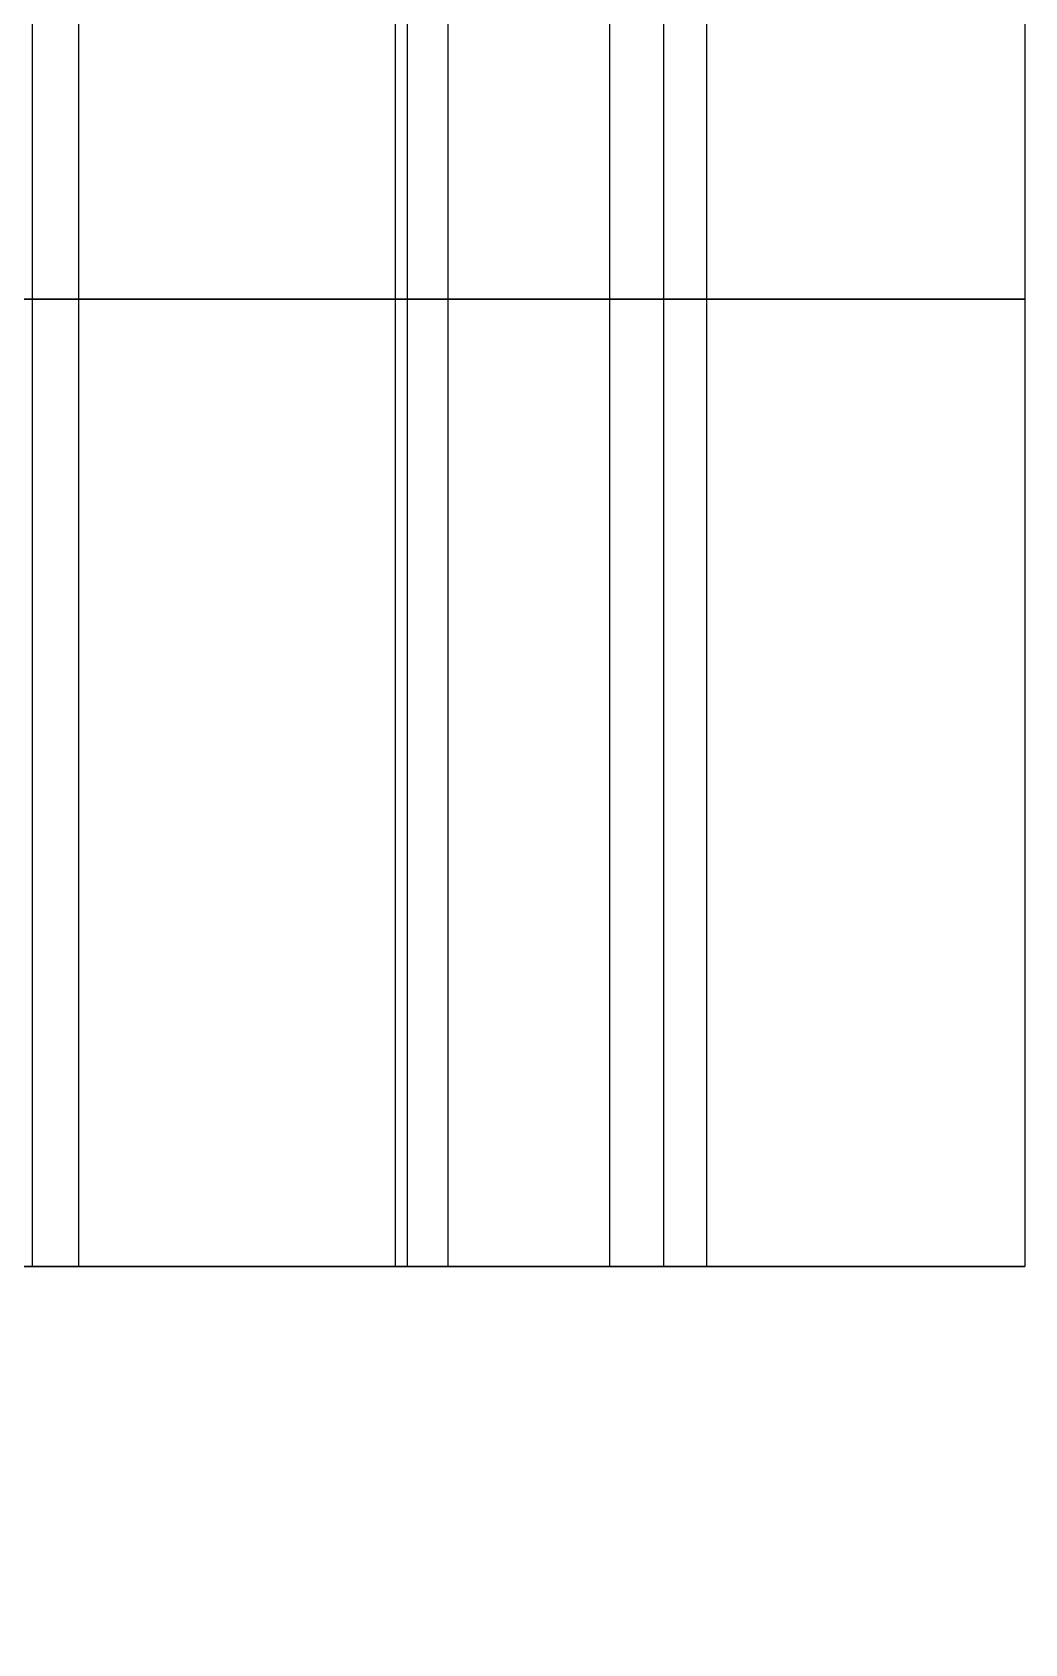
# Model space of a CAD drawing. Extents: x -60 to 60, y -153 to -30.
# Drawn here: x -10.464 to -7.384, y -91.171 to -86.172 of the extents above; entities that cross this region are included whole.
import ezdxf

# ---------------------------------------------------------------- set-up
doc = ezdxf.new("R2010")
doc.units = 0
doc.layers.add('Cut051006', color=7, linetype='CONTINUOUS')

msp = doc.modelspace()

# ---------------------------------------------------------------- linework, layer by layer
at = {"layer": 'Cut051006'}
for p, q in [((-10.4637, -84, 113.265), (-10.4637, -87, 113.265)), ((-10.4637, -84, 113.265), (-10.4637, -87, 113.265)), ((-10.4637, -84, 1.38483), (-10.4637, -87, 1.38483)), ((-10.4637, -84, 1.38483), (-10.4637, -87, 1.38483)), ((-10.3204, -84, 112.982), (-10.3204, -87, 112.982)), ((-10.3204, -84, 112.982), (-10.3204, -87, 112.982)), ((-10.3204, -84, 1.66783), (-10.3204, -87, 1.66783)), ((-10.3204, -84, 1.66783), (-10.3204, -87, 1.66783)), ((-9.33781, -84, 113.155), (-9.33781, -87, 113.155)), ((-9.33781, -84, 113.155), (-9.33781, -87, 113.155)), ((-9.33781, -84, 1.49457), (-9.33781, -87, 1.49457)), ((-9.33781, -84, 1.49457), (-9.33781, -87, 1.49457)), ((-9.2999, -84, 113.47), (-9.2999, -87, 113.47)), ((-9.2999, -84, 113.47), (-9.2999, -87, 113.47)), ((-9.2999, -84, 1.17962), (-9.2999, -87, 1.17962)), ((-9.2999, -84, 1.17962), (-9.2999, -87, 1.17962)), ((-9.17415, -84, 113.624), (-9.17415, -87, 113.624)), ((-9.17415, -84, 113.624), (-9.17415, -87, 113.624)), ((-9.17415, -84, 1.02564), (-9.17415, -87, 1.02564)), ((-9.17415, -84, 1.02564), (-9.17415, -87, 1.02564)), ((-8.67228, -84, 113.704), (-8.67228, -87, 113.704)), ((-8.67228, -84, 113.704), (-8.67228, -87, 113.704)), ((-8.67228, -84, 0.94615), (-8.67228, -87, 0.94615)), ((-8.67228, -84, 0.94615), (-8.67228, -87, 0.94615)), ((-8.50509, -84, 113.596), (-8.50509, -87, 113.596)), ((-8.50509, -84, 113.596), (-8.50509, -87, 113.596)), ((-8.50509, -84, 1.05373), (-8.50509, -87, 1.05373)), ((-8.50509, -84, 1.05373), (-8.50509, -87, 1.05373)), ((-8.37172, -84, 113.308), (-8.37172, -87, 113.308)), ((-8.37172, -84, 113.308), (-8.37172, -87, 113.308)), ((-8.37172, -84, 1.34156), (-8.37172, -87, 1.34156)), ((-8.37172, -84, 1.34156), (-8.37172, -87, 1.34156)), ((-7.38367, -84, 113.447), (-7.38367, -87, 113.447)), ((-7.38367, -84, 113.447), (-7.38367, -87, 113.447)), ((-7.38367, -84, 1.2027), (-7.38367, -87, 1.2027)), ((-7.38367, -84, 1.2027), (-7.38367, -87, 1.2027)), ((-10.4637, -87, 113.265), (-10.4637, -90, 113.265)), ((-10.4637, -87, 113.265), (-10.4637, -90, 113.265)), ((-10.4637, -87, 1.38483), (-10.4637, -90, 1.38483)), ((-10.4637, -87, 1.38483), (-10.4637, -90, 1.38483)), ((-10.3204, -87, 112.982), (-10.3204, -90, 112.982)), ((-10.3204, -87, 112.982), (-10.3204, -90, 112.982)), ((-10.3204, -87, 1.66783), (-10.3204, -90, 1.66783)), ((-10.3204, -87, 1.66783), (-10.3204, -90, 1.66783)), ((-9.33781, -87, 113.155), (-9.33781, -90, 113.155)), ((-9.33781, -87, 113.155), (-9.33781, -90, 113.155)), ((-9.33781, -87, 1.49457), (-9.33781, -90, 1.49457)), ((-9.33781, -87, 1.49457), (-9.33781, -90, 1.49457)), ((-9.2999, -87, 113.47), (-9.2999, -90, 113.47)), ((-9.2999, -87, 113.47), (-9.2999, -90, 113.47)), ((-9.2999, -87, 1.17962), (-9.2999, -90, 1.17962)), ((-9.2999, -87, 1.17962), (-9.2999, -90, 1.17962)), ((-9.17415, -87, 113.624), (-9.17415, -90, 113.624)), ((-9.17415, -87, 113.624), (-9.17415, -90, 113.624)), ((-9.17415, -87, 1.02564), (-9.17415, -90, 1.02564)), ((-9.17415, -87, 1.02564), (-9.17415, -90, 1.02564)), ((-8.67228, -87, 113.704), (-8.67228, -90, 113.704)), ((-8.67228, -87, 113.704), (-8.67228, -90, 113.704)), ((-8.67228, -87, 0.94615), (-8.67228, -90, 0.94615)), ((-8.67228, -87, 0.94615), (-8.67228, -90, 0.94615)), ((-8.50509, -87, 113.596), (-8.50509, -90, 113.596)), ((-8.50509, -87, 113.596), (-8.50509, -90, 113.596)), ((-8.50509, -87, 1.05373), (-8.50509, -90, 1.05373)), ((-8.50509, -87, 1.05373), (-8.50509, -90, 1.05373)), ((-8.37172, -87, 113.308), (-8.37172, -90, 113.308)), ((-8.37172, -87, 113.308), (-8.37172, -90, 113.308)), ((-8.37172, -87, 1.34156), (-8.37172, -90, 1.34156)), ((-8.37172, -87, 1.34156), (-8.37172, -90, 1.34156)), ((-7.38367, -87, 113.447), (-7.38367, -90, 113.447)), ((-7.38367, -87, 113.447), (-7.38367, -90, 113.447)), ((-7.38367, -87, 1.2027), (-7.38367, -90, 1.2027)), ((-7.38367, -87, 1.2027), (-7.38367, -90, 1.2027))]:
    msp.add_line(p, q, dxfattribs=at)
for centre in [(0, -90), (0, -90), (0, -93), (0, -93)]:
    msp.add_circle(centre, 60, dxfattribs=at)
for points, degree, knots in [([(-10.4637, -87, 113.265), (-10.4794, -87, 113.316), (-10.5299, -87, 113.348), (-10.5825, -87, 113.377), (-10.6346, -87, 113.367)], 2, [0, 0, 0, 0.724386, 0.724386, 1.44877, 1.44877, 1.44877]), ([(-10.6346, -87, 1.28316), (-10.5825, -87, 1.2727), (-10.5299, -87, 1.30163), (-10.4794, -87, 1.33403), (-10.4637, -87, 1.38483)], 2, [0, 0, 0, 0.724386, 0.724386, 1.44877, 1.44877, 1.44877]), ([(-10.4637, -87, 113.265), (-10.4794, -87, 113.316), (-10.5299, -87, 113.348), (-10.5825, -87, 113.377), (-10.6346, -87, 113.367)], 2, [0, 0, 0, 0.724386, 0.724386, 1.44877, 1.44877, 1.44877]), ([(-10.6346, -87, 1.28316), (-10.5825, -87, 1.2727), (-10.5299, -87, 1.30163), (-10.4794, -87, 1.33403), (-10.4637, -87, 1.38483)], 2, [0, 0, 0, 0.724386, 0.724386, 1.44877, 1.44877, 1.44877]), ([(-10.4637, -87, 113.265), (-10.4794, -87, 113.316), (-10.5299, -87, 113.348), (-10.5825, -87, 113.377), (-10.6346, -87, 113.367)], 2, [0, 0, 0, 0.724386, 0.724386, 1.44877, 1.44877, 1.44877]), ([(-10.6346, -87, 1.28316), (-10.5825, -87, 1.2727), (-10.5299, -87, 1.30163), (-10.4794, -87, 1.33403), (-10.4637, -87, 1.38483)], 2, [0, 0, 0, 0.724386, 0.724386, 1.44877, 1.44877, 1.44877]), ([(-10.4637, -87, 113.265), (-10.4794, -87, 113.316), (-10.5299, -87, 113.348), (-10.5825, -87, 113.377), (-10.6346, -87, 113.367)], 2, [0, 0, 0, 0.724386, 0.724386, 1.44877, 1.44877, 1.44877]), ([(-10.6346, -87, 1.28316), (-10.5825, -87, 1.2727), (-10.5299, -87, 1.30163), (-10.4794, -87, 1.33403), (-10.4637, -87, 1.38483)], 2, [0, 0, 0, 0.724386, 0.724386, 1.44877, 1.44877, 1.44877]), ([(-9.33781, -87, 113.155), (-9.36044, -87, 113.076), (-9.40567, -87, 112.988), (-9.4809, -87, 112.914), (-9.55518, -87, 112.839), (-9.66059, -87, 112.781), (-9.77496, -87, 112.761), (-9.88915, -87, 112.741), (-10.0081, -87, 112.759), (-10.1033, -87, 112.804), (-10.1995, -87, 112.848), (-10.2719, -87, 112.915), (-10.3204, -87, 112.982)], 3, [0, 0, 0, 0, 0.558599, 0.558599, 0.558599, 1.1172, 1.1172, 1.1172, 1.6758, 1.6758, 1.6758, 2.2344, 2.2344, 2.2344, 2.2344]), ([(-10.3204, -87, 1.66783), (-10.2719, -87, 1.73489), (-10.1995, -87, 1.8017), (-10.1033, -87, 1.84588), (-10.0081, -87, 1.89042), (-9.88915, -87, 1.90896), (-9.77496, -87, 1.88826), (-9.66059, -87, 1.86866), (-9.55518, -87, 1.81057), (-9.4809, -87, 1.73613), (-9.40567, -87, 1.66173), (-9.36044, -87, 1.57417), (-9.33781, -87, 1.49457)], 3, [0, 0, 0, 0, 0.558599, 0.558599, 0.558599, 1.1172, 1.1172, 1.1172, 1.6758, 1.6758, 1.6758, 2.2344, 2.2344, 2.2344, 2.2344]), ([(-9.33781, -87, 113.155), (-9.36044, -87, 113.076), (-9.40567, -87, 112.988), (-9.4809, -87, 112.914), (-9.55518, -87, 112.839), (-9.66059, -87, 112.781), (-9.77496, -87, 112.761), (-9.88915, -87, 112.741), (-10.0081, -87, 112.759), (-10.1033, -87, 112.804), (-10.1995, -87, 112.848), (-10.2719, -87, 112.915), (-10.3204, -87, 112.982)], 3, [0, 0, 0, 0, 0.558599, 0.558599, 0.558599, 1.1172, 1.1172, 1.1172, 1.6758, 1.6758, 1.6758, 2.2344, 2.2344, 2.2344, 2.2344]), ([(-10.3204, -87, 1.66783), (-10.2719, -87, 1.73489), (-10.1995, -87, 1.8017), (-10.1033, -87, 1.84588), (-10.0081, -87, 1.89042), (-9.88915, -87, 1.90896), (-9.77496, -87, 1.88826), (-9.66059, -87, 1.86866), (-9.55518, -87, 1.81057), (-9.4809, -87, 1.73613), (-9.40567, -87, 1.66173), (-9.36044, -87, 1.57417), (-9.33781, -87, 1.49457)], 3, [0, 0, 0, 0, 0.558599, 0.558599, 0.558599, 1.1172, 1.1172, 1.1172, 1.6758, 1.6758, 1.6758, 2.2344, 2.2344, 2.2344, 2.2344]), ([(-9.33781, -87, 113.155), (-9.36044, -87, 113.076), (-9.40567, -87, 112.988), (-9.4809, -87, 112.914), (-9.55518, -87, 112.839), (-9.66059, -87, 112.781), (-9.77496, -87, 112.761), (-9.88915, -87, 112.741), (-10.0081, -87, 112.759), (-10.1033, -87, 112.804), (-10.1995, -87, 112.848), (-10.2719, -87, 112.915), (-10.3204, -87, 112.982)], 3, [0, 0, 0, 0, 0.558599, 0.558599, 0.558599, 1.1172, 1.1172, 1.1172, 1.6758, 1.6758, 1.6758, 2.2344, 2.2344, 2.2344, 2.2344]), ([(-10.3204, -87, 1.66783), (-10.2719, -87, 1.73489), (-10.1995, -87, 1.8017), (-10.1033, -87, 1.84588), (-10.0081, -87, 1.89042), (-9.88915, -87, 1.90896), (-9.77496, -87, 1.88826), (-9.66059, -87, 1.86866), (-9.55518, -87, 1.81057), (-9.4809, -87, 1.73613), (-9.40567, -87, 1.66173), (-9.36044, -87, 1.57417), (-9.33781, -87, 1.49457)], 3, [0, 0, 0, 0, 0.558599, 0.558599, 0.558599, 1.1172, 1.1172, 1.1172, 1.6758, 1.6758, 1.6758, 2.2344, 2.2344, 2.2344, 2.2344]), ([(-9.33781, -87, 113.155), (-9.36044, -87, 113.076), (-9.40567, -87, 112.988), (-9.4809, -87, 112.914), (-9.55518, -87, 112.839), (-9.66059, -87, 112.781), (-9.77496, -87, 112.761), (-9.88915, -87, 112.741), (-10.0081, -87, 112.759), (-10.1033, -87, 112.804), (-10.1995, -87, 112.848), (-10.2719, -87, 112.915), (-10.3204, -87, 112.982)], 3, [0, 0, 0, 0, 0.558599, 0.558599, 0.558599, 1.1172, 1.1172, 1.1172, 1.6758, 1.6758, 1.6758, 2.2344, 2.2344, 2.2344, 2.2344]), ([(-10.3204, -87, 1.66783), (-10.2719, -87, 1.73489), (-10.1995, -87, 1.8017), (-10.1033, -87, 1.84588), (-10.0081, -87, 1.89042), (-9.88915, -87, 1.90896), (-9.77496, -87, 1.88826), (-9.66059, -87, 1.86866), (-9.55518, -87, 1.81057), (-9.4809, -87, 1.73613), (-9.40567, -87, 1.66173), (-9.36044, -87, 1.57417), (-9.33781, -87, 1.49457)], 3, [0, 0, 0, 0, 0.558599, 0.558599, 0.558599, 1.1172, 1.1172, 1.1172, 1.6758, 1.6758, 1.6758, 2.2344, 2.2344, 2.2344, 2.2344]), ([(-9.17415, -87, 113.624), (-9.22671, -87, 113.616), (-9.2662, -87, 113.571), (-9.30256, -87, 113.523), (-9.2999, -87, 113.47)], 2, [0, 0, 0, 0.724386, 0.724386, 1.44877, 1.44877, 1.44877]), ([(-9.2999, -87, 1.17962), (-9.30256, -87, 1.12652), (-9.2662, -87, 1.0788), (-9.22671, -87, 1.03364), (-9.17415, -87, 1.02564)], 2, [0, 0, 0, 0.724386, 0.724386, 1.44877, 1.44877, 1.44877]), ([(-9.17415, -87, 113.624), (-9.22671, -87, 113.616), (-9.2662, -87, 113.571), (-9.30256, -87, 113.523), (-9.2999, -87, 113.47)], 2, [0, 0, 0, 0.724386, 0.724386, 1.44877, 1.44877, 1.44877]), ([(-9.2999, -87, 1.17962), (-9.30256, -87, 1.12652), (-9.2662, -87, 1.0788), (-9.22671, -87, 1.03364), (-9.17415, -87, 1.02564)], 2, [0, 0, 0, 0.724386, 0.724386, 1.44877, 1.44877, 1.44877]), ([(-9.17415, -87, 113.624), (-9.22671, -87, 113.616), (-9.2662, -87, 113.571), (-9.30256, -87, 113.523), (-9.2999, -87, 113.47)], 2, [0, 0, 0, 0.724386, 0.724386, 1.44877, 1.44877, 1.44877]), ([(-9.2999, -87, 1.17962), (-9.30256, -87, 1.12652), (-9.2662, -87, 1.0788), (-9.22671, -87, 1.03364), (-9.17415, -87, 1.02564)], 2, [0, 0, 0, 0.724386, 0.724386, 1.44877, 1.44877, 1.44877]), ([(-9.17415, -87, 113.624), (-9.22671, -87, 113.616), (-9.2662, -87, 113.571), (-9.30256, -87, 113.523), (-9.2999, -87, 113.47)], 2, [0, 0, 0, 0.724386, 0.724386, 1.44877, 1.44877, 1.44877]), ([(-9.2999, -87, 1.17962), (-9.30256, -87, 1.12652), (-9.2662, -87, 1.0788), (-9.22671, -87, 1.03364), (-9.17415, -87, 1.02564)], 2, [0, 0, 0, 0.724386, 0.724386, 1.44877, 1.44877, 1.44877]), ([(-8.50509, -87, 113.596), (-8.51898, -87, 113.647), (-8.56831, -87, 113.681), (-8.61982, -87, 113.712), (-8.67228, -87, 113.704)], 2, [0, 0, 0, 0.724386, 0.724386, 1.44877, 1.44877, 1.44877]), ([(-8.67228, -87, 0.94615), (-8.61982, -87, 0.93752), (-8.56831, -87, 0.96827), (-8.51898, -87, 1.00241), (-8.50509, -87, 1.05373)], 2, [0, 0, 0, 0.724386, 0.724386, 1.44877, 1.44877, 1.44877]), ([(-8.50509, -87, 113.596), (-8.51898, -87, 113.647), (-8.56831, -87, 113.681), (-8.61982, -87, 113.712), (-8.67228, -87, 113.704)], 2, [0, 0, 0, 0.724386, 0.724386, 1.44877, 1.44877, 1.44877]), ([(-8.67228, -87, 0.94615), (-8.61982, -87, 0.93752), (-8.56831, -87, 0.96827), (-8.51898, -87, 1.00241), (-8.50509, -87, 1.05373)], 2, [0, 0, 0, 0.724386, 0.724386, 1.44877, 1.44877, 1.44877]), ([(-8.50509, -87, 113.596), (-8.51898, -87, 113.647), (-8.56831, -87, 113.681), (-8.61982, -87, 113.712), (-8.67228, -87, 113.704)], 2, [0, 0, 0, 0.724386, 0.724386, 1.44877, 1.44877, 1.44877]), ([(-8.67228, -87, 0.94615), (-8.61982, -87, 0.93752), (-8.56831, -87, 0.96827), (-8.51898, -87, 1.00241), (-8.50509, -87, 1.05373)], 2, [0, 0, 0, 0.724386, 0.724386, 1.44877, 1.44877, 1.44877]), ([(-8.50509, -87, 113.596), (-8.51898, -87, 113.647), (-8.56831, -87, 113.681), (-8.61982, -87, 113.712), (-8.67228, -87, 113.704)], 2, [0, 0, 0, 0.724386, 0.724386, 1.44877, 1.44877, 1.44877]), ([(-8.67228, -87, 0.94615), (-8.61982, -87, 0.93752), (-8.56831, -87, 0.96827), (-8.51898, -87, 1.00241), (-8.50509, -87, 1.05373)], 2, [0, 0, 0, 0.724386, 0.724386, 1.44877, 1.44877, 1.44877]), ([(-7.38367, -87, 113.447), (-7.40906, -87, 113.368), (-7.45732, -87, 113.282), (-7.53511, -87, 113.211), (-7.61194, -87, 113.139), (-7.71931, -87, 113.084), (-7.8343, -87, 113.069), (-7.94914, -87, 113.052), (-8.06734, -87, 113.075), (-8.16098, -87, 113.123), (-8.25553, -87, 113.17), (-8.3256, -87, 113.239), (-8.37172, -87, 113.308)], 3, [0, 0, 0, 0, 0.558599, 0.558599, 0.558599, 1.1172, 1.1172, 1.1172, 1.6758, 1.6758, 1.6758, 2.2344, 2.2344, 2.2344, 2.2344]), ([(-8.37172, -87, 1.34156), (-8.3256, -87, 1.41027), (-8.25553, -87, 1.47957), (-8.16098, -87, 1.52708), (-8.06734, -87, 1.57492), (-7.94914, -87, 1.59759), (-7.8343, -87, 1.58089), (-7.71931, -87, 1.56529), (-7.61194, -87, 1.51091), (-7.53511, -87, 1.43911), (-7.45732, -87, 1.36739), (-7.40906, -87, 1.28146), (-7.38367, -87, 1.2027)], 3, [0, 0, 0, 0, 0.558599, 0.558599, 0.558599, 1.1172, 1.1172, 1.1172, 1.6758, 1.6758, 1.6758, 2.2344, 2.2344, 2.2344, 2.2344]), ([(-7.38367, -87, 113.447), (-7.40906, -87, 113.368), (-7.45732, -87, 113.282), (-7.53511, -87, 113.211), (-7.61194, -87, 113.139), (-7.71931, -87, 113.084), (-7.8343, -87, 113.069), (-7.94914, -87, 113.052), (-8.06734, -87, 113.075), (-8.16098, -87, 113.123), (-8.25553, -87, 113.17), (-8.3256, -87, 113.239), (-8.37172, -87, 113.308)], 3, [0, 0, 0, 0, 0.558599, 0.558599, 0.558599, 1.1172, 1.1172, 1.1172, 1.6758, 1.6758, 1.6758, 2.2344, 2.2344, 2.2344, 2.2344]), ([(-8.37172, -87, 1.34156), (-8.3256, -87, 1.41027), (-8.25553, -87, 1.47957), (-8.16098, -87, 1.52708), (-8.06734, -87, 1.57492), (-7.94914, -87, 1.59759), (-7.8343, -87, 1.58089), (-7.71931, -87, 1.56529), (-7.61194, -87, 1.51091), (-7.53511, -87, 1.43911), (-7.45732, -87, 1.36739), (-7.40906, -87, 1.28146), (-7.38367, -87, 1.2027)], 3, [0, 0, 0, 0, 0.558599, 0.558599, 0.558599, 1.1172, 1.1172, 1.1172, 1.6758, 1.6758, 1.6758, 2.2344, 2.2344, 2.2344, 2.2344]), ([(-7.38367, -87, 113.447), (-7.40906, -87, 113.368), (-7.45732, -87, 113.282), (-7.53511, -87, 113.211), (-7.61194, -87, 113.139), (-7.71931, -87, 113.084), (-7.8343, -87, 113.069), (-7.94914, -87, 113.052), (-8.06734, -87, 113.075), (-8.16098, -87, 113.123), (-8.25553, -87, 113.17), (-8.3256, -87, 113.239), (-8.37172, -87, 113.308)], 3, [0, 0, 0, 0, 0.558599, 0.558599, 0.558599, 1.1172, 1.1172, 1.1172, 1.6758, 1.6758, 1.6758, 2.2344, 2.2344, 2.2344, 2.2344]), ([(-8.37172, -87, 1.34156), (-8.3256, -87, 1.41027), (-8.25553, -87, 1.47957), (-8.16098, -87, 1.52708), (-8.06734, -87, 1.57492), (-7.94914, -87, 1.59759), (-7.8343, -87, 1.58089), (-7.71931, -87, 1.56529), (-7.61194, -87, 1.51091), (-7.53511, -87, 1.43911), (-7.45732, -87, 1.36739), (-7.40906, -87, 1.28146), (-7.38367, -87, 1.2027)], 3, [0, 0, 0, 0, 0.558599, 0.558599, 0.558599, 1.1172, 1.1172, 1.1172, 1.6758, 1.6758, 1.6758, 2.2344, 2.2344, 2.2344, 2.2344]), ([(-7.38367, -87, 113.447), (-7.40906, -87, 113.368), (-7.45732, -87, 113.282), (-7.53511, -87, 113.211), (-7.61194, -87, 113.139), (-7.71931, -87, 113.084), (-7.8343, -87, 113.069), (-7.94914, -87, 113.052), (-8.06734, -87, 113.075), (-8.16098, -87, 113.123), (-8.25553, -87, 113.17), (-8.3256, -87, 113.239), (-8.37172, -87, 113.308)], 3, [0, 0, 0, 0, 0.558599, 0.558599, 0.558599, 1.1172, 1.1172, 1.1172, 1.6758, 1.6758, 1.6758, 2.2344, 2.2344, 2.2344, 2.2344]), ([(-8.37172, -87, 1.34156), (-8.3256, -87, 1.41027), (-8.25553, -87, 1.47957), (-8.16098, -87, 1.52708), (-8.06734, -87, 1.57492), (-7.94914, -87, 1.59759), (-7.8343, -87, 1.58089), (-7.71931, -87, 1.56529), (-7.61194, -87, 1.51091), (-7.53511, -87, 1.43911), (-7.45732, -87, 1.36739), (-7.40906, -87, 1.28146), (-7.38367, -87, 1.2027)], 3, [0, 0, 0, 0, 0.558599, 0.558599, 0.558599, 1.1172, 1.1172, 1.1172, 1.6758, 1.6758, 1.6758, 2.2344, 2.2344, 2.2344, 2.2344]), ([(-10.4637, -90, 113.265), (-10.4794, -90, 113.316), (-10.5299, -90, 113.348), (-10.5825, -90, 113.377), (-10.6346, -90, 113.367)], 2, [0, 0, 0, 0.724386, 0.724386, 1.44877, 1.44877, 1.44877]), ([(-10.6346, -90, 1.28316), (-10.5825, -90, 1.2727), (-10.5299, -90, 1.30163), (-10.4794, -90, 1.33403), (-10.4637, -90, 1.38483)], 2, [0, 0, 0, 0.724386, 0.724386, 1.44877, 1.44877, 1.44877]), ([(-10.4637, -90, 113.265), (-10.4794, -90, 113.316), (-10.5299, -90, 113.348), (-10.5825, -90, 113.377), (-10.6346, -90, 113.367)], 2, [0, 0, 0, 0.724386, 0.724386, 1.44877, 1.44877, 1.44877]), ([(-10.6346, -90, 1.28316), (-10.5825, -90, 1.2727), (-10.5299, -90, 1.30163), (-10.4794, -90, 1.33403), (-10.4637, -90, 1.38483)], 2, [0, 0, 0, 0.724386, 0.724386, 1.44877, 1.44877, 1.44877]), ([(-9.33781, -90, 113.155), (-9.36044, -90, 113.076), (-9.40567, -90, 112.988), (-9.4809, -90, 112.914), (-9.55518, -90, 112.839), (-9.66059, -90, 112.781), (-9.77496, -90, 112.761), (-9.88915, -90, 112.741), (-10.0081, -90, 112.759), (-10.1033, -90, 112.804), (-10.1995, -90, 112.848), (-10.2719, -90, 112.915), (-10.3204, -90, 112.982)], 3, [0, 0, 0, 0, 0.558599, 0.558599, 0.558599, 1.1172, 1.1172, 1.1172, 1.6758, 1.6758, 1.6758, 2.2344, 2.2344, 2.2344, 2.2344]), ([(-10.3204, -90, 1.66783), (-10.2719, -90, 1.73489), (-10.1995, -90, 1.8017), (-10.1033, -90, 1.84588), (-10.0081, -90, 1.89042), (-9.88915, -90, 1.90896), (-9.77496, -90, 1.88826), (-9.66059, -90, 1.86866), (-9.55518, -90, 1.81057), (-9.4809, -90, 1.73613), (-9.40567, -90, 1.66173), (-9.36044, -90, 1.57417), (-9.33781, -90, 1.49457)], 3, [0, 0, 0, 0, 0.558599, 0.558599, 0.558599, 1.1172, 1.1172, 1.1172, 1.6758, 1.6758, 1.6758, 2.2344, 2.2344, 2.2344, 2.2344]), ([(-9.33781, -90, 113.155), (-9.36044, -90, 113.076), (-9.40567, -90, 112.988), (-9.4809, -90, 112.914), (-9.55518, -90, 112.839), (-9.66059, -90, 112.781), (-9.77496, -90, 112.761), (-9.88915, -90, 112.741), (-10.0081, -90, 112.759), (-10.1033, -90, 112.804), (-10.1995, -90, 112.848), (-10.2719, -90, 112.915), (-10.3204, -90, 112.982)], 3, [0, 0, 0, 0, 0.558599, 0.558599, 0.558599, 1.1172, 1.1172, 1.1172, 1.6758, 1.6758, 1.6758, 2.2344, 2.2344, 2.2344, 2.2344]), ([(-10.3204, -90, 1.66783), (-10.2719, -90, 1.73489), (-10.1995, -90, 1.8017), (-10.1033, -90, 1.84588), (-10.0081, -90, 1.89042), (-9.88915, -90, 1.90896), (-9.77496, -90, 1.88826), (-9.66059, -90, 1.86866), (-9.55518, -90, 1.81057), (-9.4809, -90, 1.73613), (-9.40567, -90, 1.66173), (-9.36044, -90, 1.57417), (-9.33781, -90, 1.49457)], 3, [0, 0, 0, 0, 0.558599, 0.558599, 0.558599, 1.1172, 1.1172, 1.1172, 1.6758, 1.6758, 1.6758, 2.2344, 2.2344, 2.2344, 2.2344]), ([(-9.17415, -90, 113.624), (-9.22671, -90, 113.616), (-9.2662, -90, 113.571), (-9.30256, -90, 113.523), (-9.2999, -90, 113.47)], 2, [0, 0, 0, 0.724386, 0.724386, 1.44877, 1.44877, 1.44877]), ([(-9.2999, -90, 1.17962), (-9.30256, -90, 1.12652), (-9.2662, -90, 1.0788), (-9.22671, -90, 1.03364), (-9.17415, -90, 1.02564)], 2, [0, 0, 0, 0.724386, 0.724386, 1.44877, 1.44877, 1.44877]), ([(-9.17415, -90, 113.624), (-9.22671, -90, 113.616), (-9.2662, -90, 113.571), (-9.30256, -90, 113.523), (-9.2999, -90, 113.47)], 2, [0, 0, 0, 0.724386, 0.724386, 1.44877, 1.44877, 1.44877]), ([(-9.2999, -90, 1.17962), (-9.30256, -90, 1.12652), (-9.2662, -90, 1.0788), (-9.22671, -90, 1.03364), (-9.17415, -90, 1.02564)], 2, [0, 0, 0, 0.724386, 0.724386, 1.44877, 1.44877, 1.44877]), ([(-8.50509, -90, 113.596), (-8.51898, -90, 113.647), (-8.56831, -90, 113.681), (-8.61982, -90, 113.712), (-8.67228, -90, 113.704)], 2, [0, 0, 0, 0.724386, 0.724386, 1.44877, 1.44877, 1.44877]), ([(-8.67228, -90, 0.94615), (-8.61982, -90, 0.93752), (-8.56831, -90, 0.96827), (-8.51898, -90, 1.00241), (-8.50509, -90, 1.05373)], 2, [0, 0, 0, 0.724386, 0.724386, 1.44877, 1.44877, 1.44877]), ([(-8.50509, -90, 113.596), (-8.51898, -90, 113.647), (-8.56831, -90, 113.681), (-8.61982, -90, 113.712), (-8.67228, -90, 113.704)], 2, [0, 0, 0, 0.724386, 0.724386, 1.44877, 1.44877, 1.44877]), ([(-8.67228, -90, 0.94615), (-8.61982, -90, 0.93752), (-8.56831, -90, 0.96827), (-8.51898, -90, 1.00241), (-8.50509, -90, 1.05373)], 2, [0, 0, 0, 0.724386, 0.724386, 1.44877, 1.44877, 1.44877]), ([(-7.38367, -90, 113.447), (-7.40906, -90, 113.368), (-7.45732, -90, 113.282), (-7.53511, -90, 113.211), (-7.61194, -90, 113.139), (-7.71931, -90, 113.084), (-7.8343, -90, 113.069), (-7.94914, -90, 113.052), (-8.06734, -90, 113.075), (-8.16098, -90, 113.123), (-8.25553, -90, 113.17), (-8.3256, -90, 113.239), (-8.37172, -90, 113.308)], 3, [0, 0, 0, 0, 0.558599, 0.558599, 0.558599, 1.1172, 1.1172, 1.1172, 1.6758, 1.6758, 1.6758, 2.2344, 2.2344, 2.2344, 2.2344]), ([(-8.37172, -90, 1.34156), (-8.3256, -90, 1.41027), (-8.25553, -90, 1.47957), (-8.16098, -90, 1.52708), (-8.06734, -90, 1.57492), (-7.94914, -90, 1.59759), (-7.8343, -90, 1.58089), (-7.71931, -90, 1.56529), (-7.61194, -90, 1.51091), (-7.53511, -90, 1.43911), (-7.45732, -90, 1.36739), (-7.40906, -90, 1.28146), (-7.38367, -90, 1.2027)], 3, [0, 0, 0, 0, 0.558599, 0.558599, 0.558599, 1.1172, 1.1172, 1.1172, 1.6758, 1.6758, 1.6758, 2.2344, 2.2344, 2.2344, 2.2344]), ([(-7.38367, -90, 113.447), (-7.40906, -90, 113.368), (-7.45732, -90, 113.282), (-7.53511, -90, 113.211), (-7.61194, -90, 113.139), (-7.71931, -90, 113.084), (-7.8343, -90, 113.069), (-7.94914, -90, 113.052), (-8.06734, -90, 113.075), (-8.16098, -90, 113.123), (-8.25553, -90, 113.17), (-8.3256, -90, 113.239), (-8.37172, -90, 113.308)], 3, [0, 0, 0, 0, 0.558599, 0.558599, 0.558599, 1.1172, 1.1172, 1.1172, 1.6758, 1.6758, 1.6758, 2.2344, 2.2344, 2.2344, 2.2344]), ([(-8.37172, -90, 1.34156), (-8.3256, -90, 1.41027), (-8.25553, -90, 1.47957), (-8.16098, -90, 1.52708), (-8.06734, -90, 1.57492), (-7.94914, -90, 1.59759), (-7.8343, -90, 1.58089), (-7.71931, -90, 1.56529), (-7.61194, -90, 1.51091), (-7.53511, -90, 1.43911), (-7.45732, -90, 1.36739), (-7.40906, -90, 1.28146), (-7.38367, -90, 1.2027)], 3, [0, 0, 0, 0, 0.558599, 0.558599, 0.558599, 1.1172, 1.1172, 1.1172, 1.6758, 1.6758, 1.6758, 2.2344, 2.2344, 2.2344, 2.2344])]:
    msp.add_open_spline(points, degree=degree, knots=knots, dxfattribs=at)
for points, degree in [([(-10.3204, -87, 112.982), (-10.4146, -87, 113.112), (-10.4637, -87, 113.265)], 2), ([(-10.4637, -87, 1.38483), (-10.4146, -87, 1.53776), (-10.3204, -87, 1.66783)], 2), ([(-10.3204, -87, 112.982), (-10.4146, -87, 113.112), (-10.4637, -87, 113.265)], 2), ([(-10.4637, -87, 1.38483), (-10.4146, -87, 1.53776), (-10.3204, -87, 1.66783)], 2), ([(-10.3204, -87, 112.982), (-10.4146, -87, 113.112), (-10.4637, -87, 113.265)], 2), ([(-10.4637, -87, 1.38483), (-10.4146, -87, 1.53776), (-10.3204, -87, 1.66783)], 2), ([(-10.3204, -87, 112.982), (-10.4146, -87, 113.112), (-10.4637, -87, 113.265)], 2), ([(-10.4637, -87, 1.38483), (-10.4146, -87, 1.53776), (-10.3204, -87, 1.66783)], 2), ([(-9.2999, -87, 113.47), (-9.29374, -87, 113.31), (-9.33781, -87, 113.155)], 2), ([(-9.33781, -87, 1.49457), (-9.29374, -87, 1.34012), (-9.2999, -87, 1.17962)], 2), ([(-9.2999, -87, 113.47), (-9.29374, -87, 113.31), (-9.33781, -87, 113.155)], 2), ([(-9.33781, -87, 1.49457), (-9.29374, -87, 1.34012), (-9.2999, -87, 1.17962)], 2), ([(-9.2999, -87, 113.47), (-9.29374, -87, 113.31), (-9.33781, -87, 113.155)], 2), ([(-9.33781, -87, 1.49457), (-9.29374, -87, 1.34012), (-9.2999, -87, 1.17962)], 2), ([(-9.2999, -87, 113.47), (-9.29374, -87, 113.31), (-9.33781, -87, 113.155)], 2), ([(-9.33781, -87, 1.49457), (-9.29374, -87, 1.34012), (-9.2999, -87, 1.17962)], 2), ([(-8.67228, -87, 113.704), (-9.17415, -87, 113.624)], 1), ([(-9.17415, -87, 1.02564), (-8.67228, -87, 0.94615)], 1), ([(-8.67228, -87, 113.704), (-9.17415, -87, 113.624)], 1), ([(-9.17415, -87, 1.02564), (-8.67228, -87, 0.94615)], 1), ([(-8.67228, -87, 113.704), (-9.17415, -87, 113.624)], 1), ([(-9.17415, -87, 1.02564), (-8.67228, -87, 0.94615)], 1), ([(-8.67228, -87, 113.704), (-9.17415, -87, 113.624)], 1), ([(-9.17415, -87, 1.02564), (-8.67228, -87, 0.94615)], 1), ([(-8.37172, -87, 113.308), (-8.46136, -87, 113.441), (-8.50509, -87, 113.596)], 2), ([(-8.50509, -87, 1.05373), (-8.46136, -87, 1.20828), (-8.37172, -87, 1.34156)], 2), ([(-8.37172, -87, 113.308), (-8.46136, -87, 113.441), (-8.50509, -87, 113.596)], 2), ([(-8.50509, -87, 1.05373), (-8.46136, -87, 1.20828), (-8.37172, -87, 1.34156)], 2), ([(-8.37172, -87, 113.308), (-8.46136, -87, 113.441), (-8.50509, -87, 113.596)], 2), ([(-8.50509, -87, 1.05373), (-8.46136, -87, 1.20828), (-8.37172, -87, 1.34156)], 2), ([(-8.37172, -87, 113.308), (-8.46136, -87, 113.441), (-8.50509, -87, 113.596)], 2), ([(-8.50509, -87, 1.05373), (-8.46136, -87, 1.20828), (-8.37172, -87, 1.34156)], 2), ([(-10.3204, -90, 112.982), (-10.4146, -90, 113.112), (-10.4637, -90, 113.265)], 2), ([(-10.4637, -90, 1.38483), (-10.4146, -90, 1.53776), (-10.3204, -90, 1.66783)], 2), ([(-10.3204, -90, 112.982), (-10.4146, -90, 113.112), (-10.4637, -90, 113.265)], 2), ([(-10.4637, -90, 1.38483), (-10.4146, -90, 1.53776), (-10.3204, -90, 1.66783)], 2), ([(-9.2999, -90, 113.47), (-9.29374, -90, 113.31), (-9.33781, -90, 113.155)], 2), ([(-9.33781, -90, 1.49457), (-9.29374, -90, 1.34012), (-9.2999, -90, 1.17962)], 2), ([(-9.2999, -90, 113.47), (-9.29374, -90, 113.31), (-9.33781, -90, 113.155)], 2), ([(-9.33781, -90, 1.49457), (-9.29374, -90, 1.34012), (-9.2999, -90, 1.17962)], 2), ([(-8.67228, -90, 113.704), (-9.17415, -90, 113.624)], 1), ([(-9.17415, -90, 1.02564), (-8.67228, -90, 0.94615)], 1), ([(-8.67228, -90, 113.704), (-9.17415, -90, 113.624)], 1), ([(-9.17415, -90, 1.02564), (-8.67228, -90, 0.94615)], 1), ([(-8.37172, -90, 113.308), (-8.46136, -90, 113.441), (-8.50509, -90, 113.596)], 2), ([(-8.50509, -90, 1.05373), (-8.46136, -90, 1.20828), (-8.37172, -90, 1.34156)], 2), ([(-8.37172, -90, 113.308), (-8.46136, -90, 113.441), (-8.50509, -90, 113.596)], 2), ([(-8.50509, -90, 1.05373), (-8.46136, -90, 1.20828), (-8.37172, -90, 1.34156)], 2)]:
    msp.add_open_spline(points, degree=degree, dxfattribs=at)

doc.saveas('drawing.dxf')
